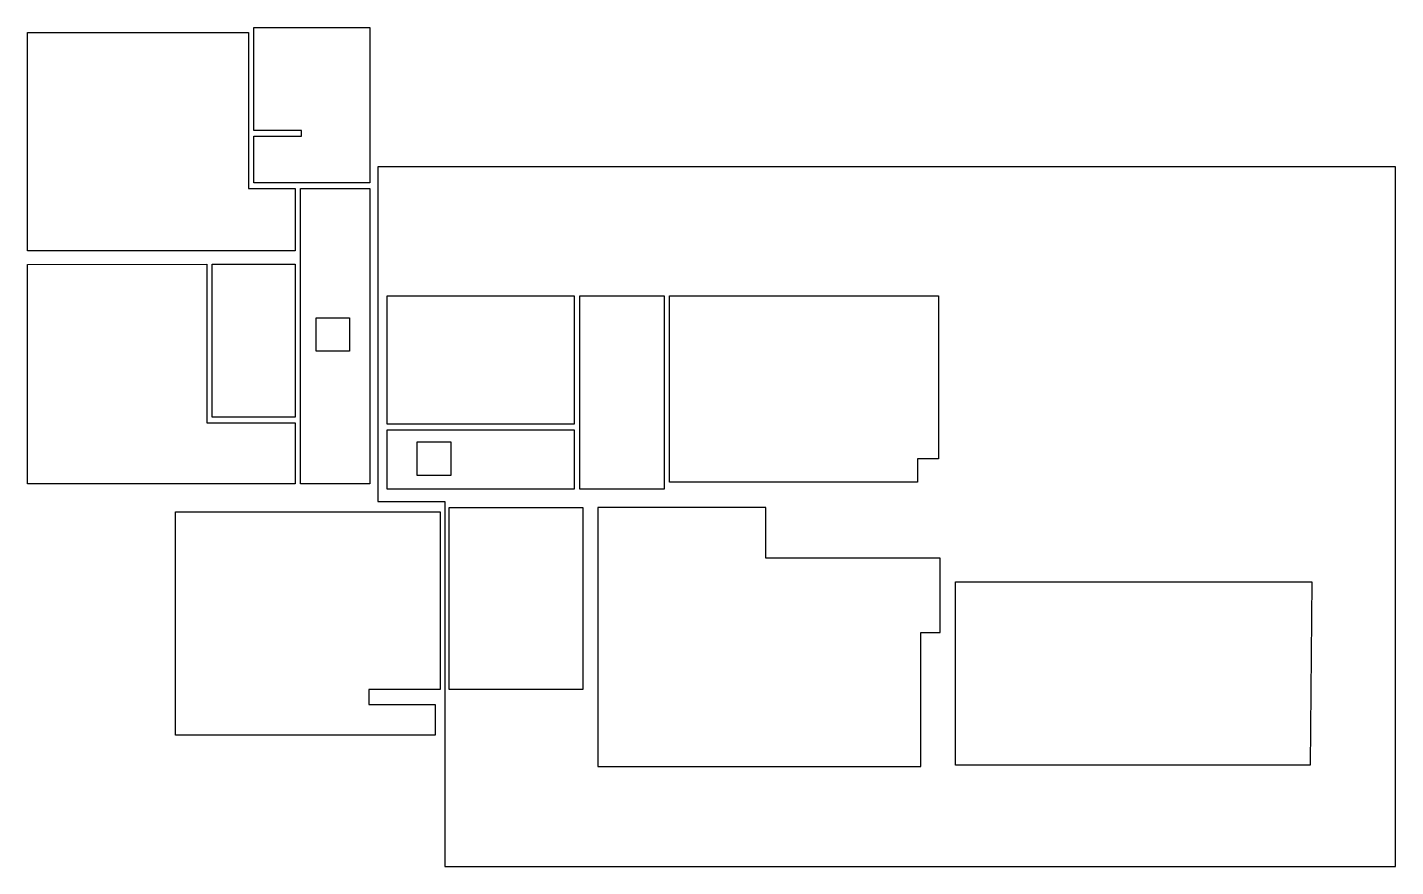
# Model space of a CAD drawing. Header units: metres. Extents: x 23229 to 47716, y -6176 to 8845.
import ezdxf

# ---------------------------------------------------------------- set-up
doc = ezdxf.new("R2010")
doc.units = ezdxf.units.M
doc.layers.add('AREE LEONARDO', color=5, linetype='Continuous')

msp = doc.modelspace()

# ---------------------------------------------------------------- linework, layer by layer
at = {"layer": 'AREE LEONARDO', "color": 3}
for points in [[(29359, 6063), (27284, 6063), (27284, 6898), (28134, 6898), (28134, 6998), (27284, 6998), (27284, 8845), (29359, 8845), (29359, 6063)], [(25878, -3825), (25878, 175), (30618, 175), (30618, -3005), (29338, -3005), (29338, -3275), (30528, -3275), (30528, -3825), (25878, -3825)]]:
    msp.add_lwpolyline(points, dxfattribs=at)
at = {"layer": 'AREE LEONARDO', "color": 5}
for points in [[(23229, 4845), (23229, 8755), (27185, 8755), (27185, 5963), (28019, 5963), (28019, 4845), (23229, 4845)], [(23229, 673), (23229, 4603), (26439, 4606), (26439, 1766), (28019, 1766), (28019, 673), (23229, 673)], [(39838, -4359), (39838, -1079), (46216, -1079), (46188, -4359), (39838, -4359)]]:
    msp.add_lwpolyline(points, dxfattribs=at)
at = {"layer": 'AREE LEONARDO', "color": 4}
msp.add_lwpolyline([(30699, 359), (30699, -6176), (47716, -6176), (47716, 6349), (29499, 6349), (29499, 359)], close=True, dxfattribs=at)
at = {"layer": 'AREE LEONARDO', "color": 6}
msp.add_lwpolyline([(28119, 5963), (29359, 5963), (29359, 673), (29359, 673), (29359, 673), (29359, 673), (29359, 673), (28119, 673), (28119, 5963)], dxfattribs=at)
at = {"layer": 'AREE LEONARDO', "color": 5}
for points in [[(26539, 4606), (28019, 4606), (28019, 1866), (26539, 1866)], [(34624, 583), (33114, 583), (33114, 4043), (34624, 4043)], [(34724, 4043), (39538, 4043), (39538, 1123), (39158, 1123), (39158, 703), (34724, 703)], [(33168, -3005), (30778, -3005), (30778, 255), (33168, 255)], [(36448, 255), (33438, 255), (33438, -4385), (39218, -4385), (39218, -1985), (39568, -1985), (39568, -655), (36448, -655)]]:
    msp.add_lwpolyline(points, close=True, dxfattribs=at)
at = {"layer": 'AREE LEONARDO', "color": 3}
msp.add_lwpolyline([(29669, 4043), (33014, 4043), (33014, 1743), (29669, 1743)], close=True, dxfattribs=at)
at = {"layer": 'AREE LEONARDO', "color": 1}
for points in [[(28397, 3648), (28997, 3648), (28997, 3048), (28397, 3048)], [(30205, 1427), (30805, 1427), (30805, 827), (30205, 827)]]:
    msp.add_lwpolyline(points, close=True, dxfattribs=at)
at = {"layer": 'AREE LEONARDO', "color": 6}
msp.add_lwpolyline([(29669, 1643), (33014, 1643), (33014, 583), (29669, 583)], close=True, dxfattribs=at)

doc.saveas('drawing.dxf')
